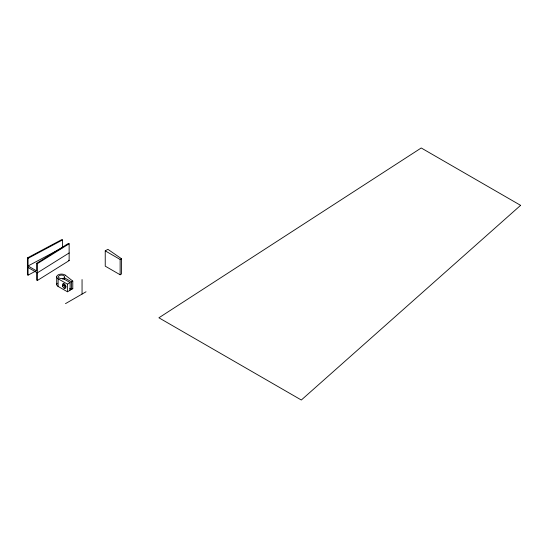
<?xml version="1.0" encoding="UTF-8"?>
<svg xmlns="http://www.w3.org/2000/svg" width="548" height="548" viewBox="0 0 548 548"><rect width="100%" height="100%" fill="white"/><g stroke="black" fill="none" stroke-linecap="round" stroke-linejoin="round"><path stroke-width="0.82" d="M35.552 271.157L28.064 275.151L27.4 274.767L27.4 257.937L28.064 258.32L28.064 265.965L36.675 270.938L36.675 263.293L68.473 243.401L69.137 243.785L69.137 260.615L37.339 280.501L36.675 280.117L36.675 272.472M37.339 280.501L37.339 263.677L69.137 243.785M69.137 252.964L37.339 272.856L27.4 267.116M105.237 250.861L107.888 249.333L121.471 258.704L121.471 274L120.142 274.767L105.237 266.157L105.237 250.861L120.142 259.464L121.471 258.704M62.472 286.214L62.472 284.008L64.143 283.85L65.808 285.905L65.808 288.118L64.143 288.269L62.472 286.214L63.835 285.433L63.835 283.22M69.699 288.474L71.452 289.488L72.781 288.728L72.781 281.076L65.328 275.212A4.781 2.761 0 0 0 58.348 274.76A4.781 2.761 0 0 0 58.122 278.809L67.479 284.138L70.13 282.604L70.13 290.255L67.479 291.783L58.122 286.46A4.781 2.761 0 0 1 57.239 283.22M70.13 282.604L62.862 278.411A3.041 1.76 0 0 1 58.472 277.124A3.041 1.76 0 0 1 61.951 275.11A3.041 1.76 0 0 1 64.184 277.644L71.452 281.843L72.781 281.076M64.143 288.269L65.493 287.488L63.835 285.433M65.493 303.64L86.029 291.783M27.4 257.937L61.849 239.579L62.513 239.962L62.513 247.607L28.064 265.965M28.064 258.32L62.513 239.962M68.473 260.231L69.137 260.615M36.675 263.293L37.339 263.677M69.521 289.906L70.13 290.255M72.315 288.358L72.781 288.728M120.142 259.464L120.142 274.767M82.056 279.549L82.056 294.077M71.452 281.843L71.452 289.488M67.479 284.138L67.479 291.783M65.328 275.212L65.328 275.692M64.184 277.644L64.184 279.555M62.862 278.411L62.862 279.364M58.122 278.809L58.122 286.46M56.697 276.856L56.697 284.508M28.064 267.499L28.064 275.151M66.034 286.316A1.171 0.678 60 0 1 64.863 285.549A1.171 0.678 60 0 1 64.952 284.248M520.6 205.349L301.325 400.019L158.899 317.792L421.234 147.981L520.6 205.349"/></g></svg>
